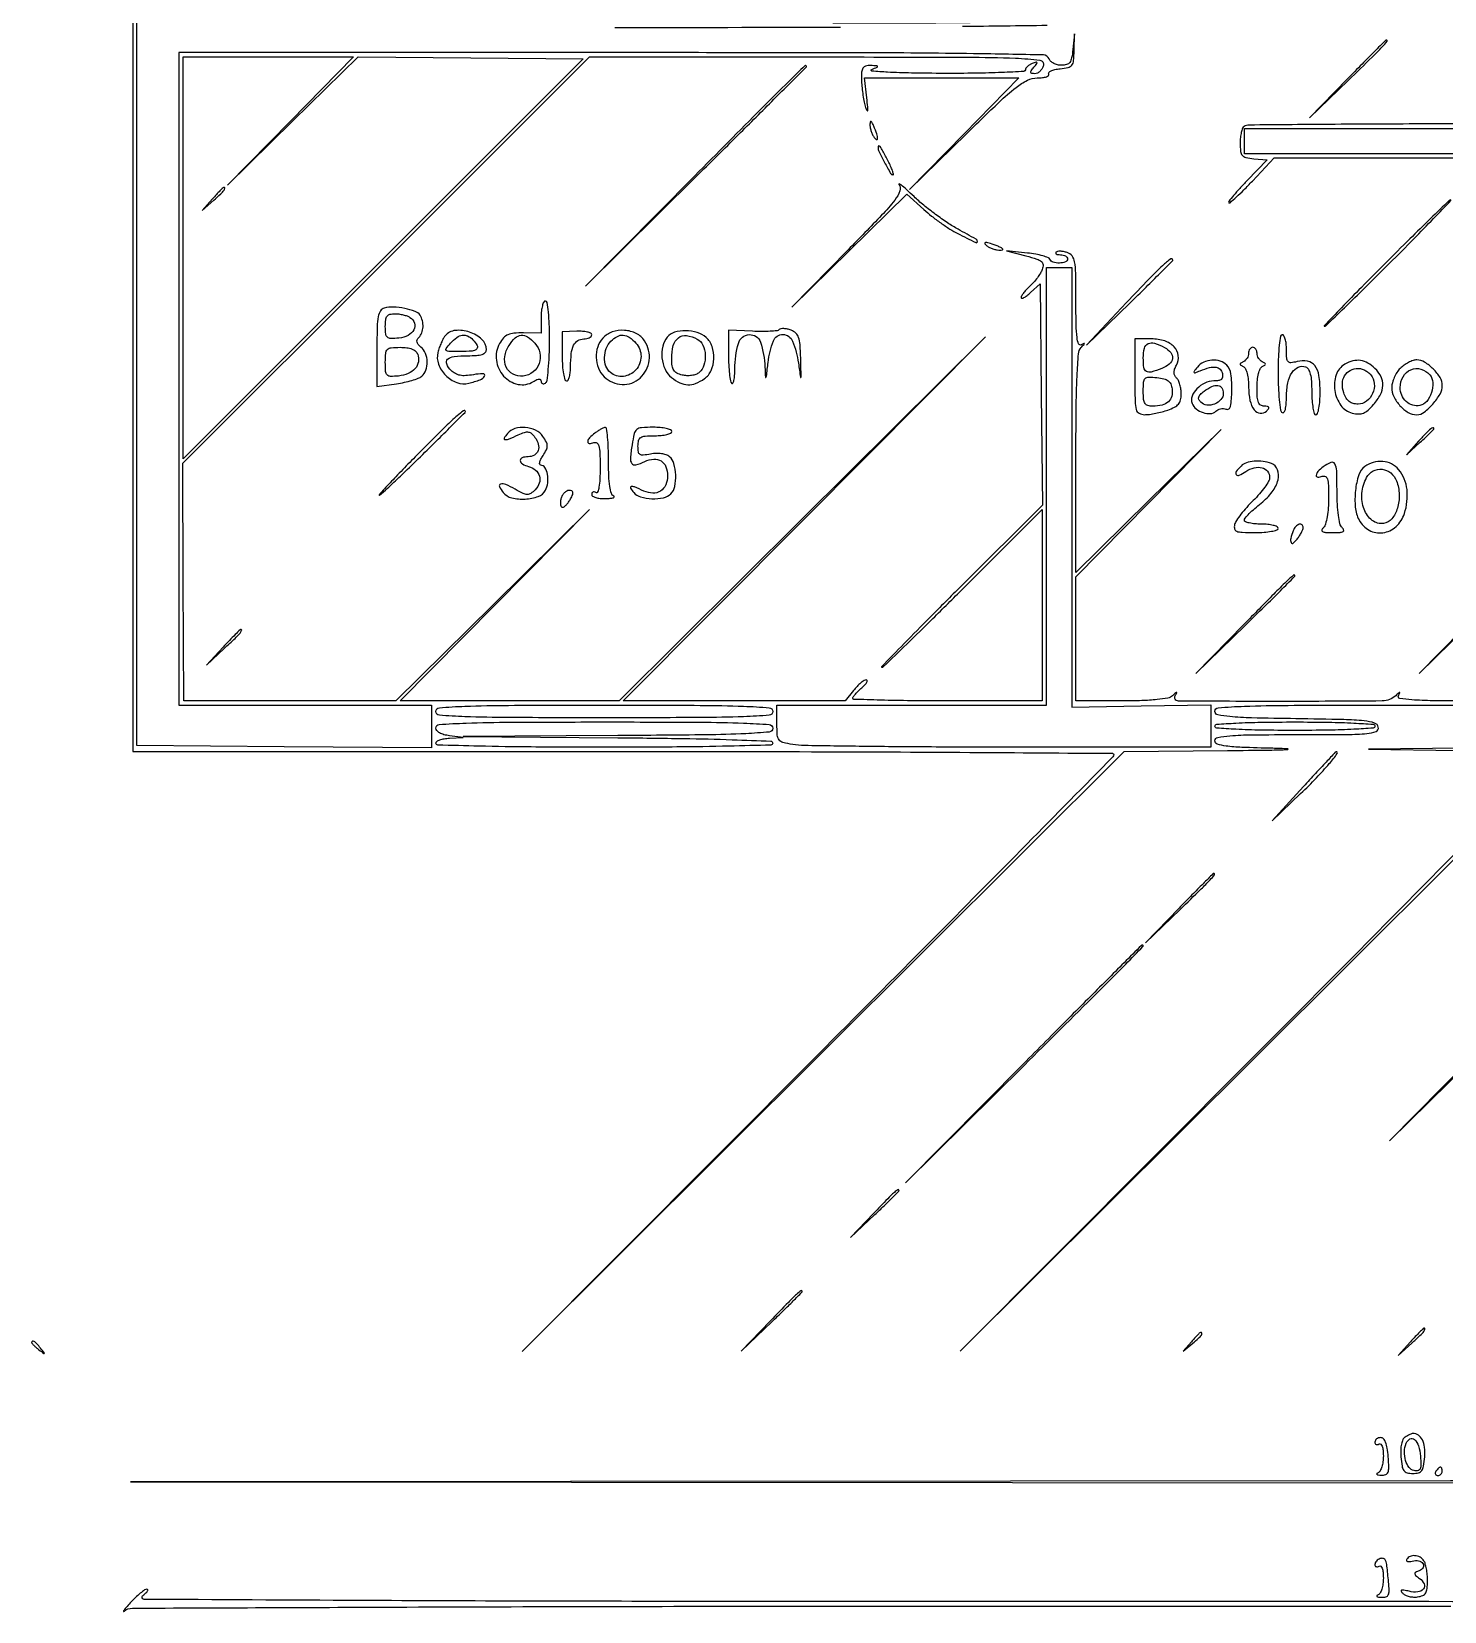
# Model space of a CAD drawing. Extents: x 0 to 674, y 17 to 635.
# Drawn here: x 0 to 335.5, y 16.7 to 392 of the extents above; entities that cross this region are included whole.
import ezdxf

# ---------------------------------------------------------------- set-up
doc = ezdxf.new("R2010")
doc.units = 0

msp = doc.modelspace()

# ---------------------------------------------------------------- linework, layer by layer
for points in [[(24, 413.5), (24, 221), (140.5, 221, -0.000601), (185.172014, 220.946294, -0.001003), (222.778125, 220.780458, -0.000041), (256.694515, 220.560123, -0.412288), (257, 220.252622, -0.197029), (256.785883, 219.73035, -0.000039), (236.364062, 199.013398, -0.000822), (213.686036, 176.086653, -0.000496), (186.75, 148.998389), (116.5, 78.491532), (187.985303, 149.745766), (259.470605, 221), (283.985303, 221.219346, 0.000986), (293.961597, 221.328293, 0.009035), (298.296892, 221.462564, 0.947777), (298.297542, 221.604433, 0.008933), (294.75, 221.747565, -0.003683), (287.396241, 221.966955, -0.022903), (283.638073, 222.279554, -0.046039), (281.570906, 222.743547, -0.325292), (281, 223.52822, -0.358599), (281.666727, 224.338303, -0.02963), (284.57477, 224.731202, -0.016472), (289.779165, 224.950498, -0.002293), (300.573324, 225, 0.001769), (312.480041, 225.042119, 0.020915), (317.096989, 225.268057, 0.068255), (319.262806, 225.768362, 0.364271), (319.810371, 226.75, 0.275035), (318.927074, 227.74371, 0.051154), (316.434787, 228.262267, 0.02014), (311.628379, 228.563753, 0.002063), (300.237047, 228.771593, -0.002402), (289.693554, 228.971112, -0.01675), (284.548929, 229.265824, -0.029758), (281.662985, 229.70264, -0.35404), (281, 230.521593, -0.393011), (281.816528, 231.399951, -0.008997), (288.014036, 231.74076, -0.008215), (298.40156, 231.953869, -0.001021), (321, 232), (361, 232)], [(341.940983, 233, -0.00277), (332.720362, 233.05109, -0.015208), (327.748023, 233.257535, -0.024093), (324.896323, 233.601638, -0.519499), (324.587687, 234.25, 0.009535), (324.941025, 234.904697, 0.561535), (324.882924, 235, 0.184745), (324.686678, 234.924927, 0.004358), (323.946704, 234.25, -0.187193), (320.760423, 232.984475, -0.001993), (296.649351, 232.888386, -0.001592), (272.331897, 232.965834, -0.572028), (271.587687, 234.25, 0.009535), (271.941025, 234.904697, 0.561535), (271.882924, 235, 0.184745), (271.686678, 234.924927, 0.004358), (270.946704, 234.25, -0.141653), (269.818902, 233.681731, -0.020693), (267.254759, 233.310109, -0.018183), (263.672432, 233.072663, -0.007456), (258.8, 233), (248, 233), (248, 247.739577), (248, 262.479154), (265.25, 279.989565), (282.5, 297.499977), (265.25, 280.51102), (248, 263.522064), (248, 289.561032, -0.002318), (248.059087, 302.305745, -0.009085), (248.274931, 310.169066, -0.008415), (248.607146, 315.482557, -0.168802), (249.25, 316.946704, 0.004358), (249.924927, 317.686678, 0.184745), (250, 317.882924, 0.561535), (249.904697, 317.941025, 0.009535), (249.25, 317.587687, -0.459543), (248.638467, 317.809222, -0.060269), (248.262379, 319.337281, -0.025515), (248.052303, 322.337199, -0.004723), (248, 327.873595, 0.003792), (247.949054, 334.590299, 0.040301), (247.687815, 337.310899, 0.11927), (247.070416, 338.717128, 0.154292), (245.924639, 339.523918, 0.031652), (245.086768, 339.732559, 0.038895), (244.28522, 339.815425, 0.042888), (243.624222, 339.775413, 0.161178), (243.257973, 339.591306, 0.24659), (243.18885, 339.369317, 0.225296), (243.329946, 339.173696, 0.092148), (243.73281, 339.040654, 0.03381), (244.333333, 339, -0.05808), (244.970776, 338.925704, -0.077243), (245.510417, 338.70625, -0.096011), (245.872, 338.381453, -0.163305), (246, 338, -0.31343), (245.508438, 337.29287, -0.083787), (244.086942, 337.021427, -0.076889), (242.567133, 337.223176, -0.237935), (241.833333, 337.910399, 0.220425), (241.447952, 338.29617, 0.020361), (240.129167, 338.720469, 0.023241), (238.43974, 339.105512, 0.016084), (236.5, 339.38965), (231.5, 339.958503), (236.130991, 338.729251, -0.012532), (238.722045, 337.971486, -0.096814), (239.823674, 337.365924, -0.215843), (240.189201, 336.609218, -0.097627), (239.99902, 335.5, -0.04576), (239.556519, 334.597575, -0.022073), (238.838008, 333.52791, -0.021678), (237.984898, 332.470737, -0.029002), (237.11803, 331.595012, 0.021249), (236.307152, 330.800852, 0.025958), (235.622171, 329.989949, 0.025926), (235.128302, 329.264444, 0.137311), (235, 328.806057, 0.45349), (235.185412, 328.643671, 0.090807), (235.660937, 328.797743, 0.04413), (236.385507, 329.275211, 0.019841), (237.25, 330.019071), (239.5, 332.116051), (239.768008, 305.808026), (240.036015, 279.5), (220.716457, 260.25, 0.001315), (213.346195, 252.867543, 0.002241), (207.231211, 246.654687, 0.000287), (201.873161, 241.155545, 0.663283), (201.938829, 241, 0.194792), (202.311801, 241.151034, 0.000278), (207.832206, 246.504913, 0.002207), (214.008973, 252.555209, 0.001352), (221.24038, 259.74013), (240, 278.48026), (240, 255.74013), (240, 233), (217.5, 233, -0.002635), (208.872419, 233.04547, -0.004393), (201.609375, 233.185857, -0.000776), (195.250211, 233.374558, -0.405099), (195, 233.632705, -0.160576), (195.114219, 233.979188, -0.018526), (195.632447, 234.62807, -0.020797), (196.328447, 235.371365, -0.015553), (197.15301, 236.132705, 0.023347), (197.90717, 236.851129, 0.060471), (198.356197, 237.451482, 0.1673), (198.427882, 237.824513, 0.373301), (198.22559, 238, 0.142032), (197.683802, 237.842929, 0.0307), (196.884877, 237.265625, 0.029703), (196.010805, 236.457031, 0.024602), (195.17866, 235.5), (193.21216, 233), (166.86044, 233), (140.508721, 233), (183.50436, 276.25), (226.499999, 319.5), (182.995737, 276.25), (139.491476, 233), (113.504073, 233), (87.516669, 233), (110.008329, 255.75), (132.49999, 278.5), (109.492013, 255.75), (86.484037, 233), (61.297739, 233), (36.111442, 233), (36.030896, 261.221345), (35.950351, 289.442689), (84.225175, 337.733059), (132.5, 386.02343), (186.647808, 385.978934, -0.000492), (222.168767, 385.914819, -0.008676), (233.658423, 385.68339, -0.021149), (239.429221, 385.221997, -0.453939), (240.281177, 383.967219, -0.067317), (239.971885, 383.21523, -0.068622), (239.475521, 382.577871, -0.075289), (238.875001, 382.147515, -0.118427), (238.260924, 382, -0.041116), (237.518242, 382.061176, -0.322778), (237.287994, 382.293001, -0.196702), (237.382852, 382.696484, -0.018346), (238.018999, 383.522892, 0.008807), (238.707299, 384.382614, 0.27071), (238.741192, 384.644403, 0.389672), (238.541716, 384.735322, 0.012731), (237.641444, 384.415903, 0.0442), (237.013435, 384.108853, 0.05126), (236.482174, 383.708728, 0.058677), (236.117443, 383.280616, 0.148172), (236, 382.893011, -0.39925), (235.654646, 382.52945, -0.002161), (230.380606, 382.281202, -0.007306), (224.177133, 382.106826, -0.004286), (216.75, 382.070285, -0.003506), (208.931236, 382.153666, -0.009042), (203.28856, 382.355536, -0.010141), (199.55768, 382.6326, -0.776637), (199.5, 383, 0.003751), (200.814662, 383.576652, 0.368608), (200.895722, 383.747226, 0.326773), (200.738914, 383.87311, 0.003386), (199.25, 383.929715, 0.065078), (198.044737, 383.810313, 0.206156), (197.406225, 383.339529, 0.121947), (197.117477, 382.358154, 0.01751), (197.09968, 380.25, 0.017638), (197.199923, 378.631241, 0.013407), (197.41967, 376.867188, 0.013604), (197.715534, 375.222164, 0.030625), (198.049032, 374, 0.039355), (198.385511, 373.217906, 0.732897), (198.557912, 373.249116, 0.056384), (198.569874, 374.095984, 0.004857), (198.335809, 376.25), (197.772912, 381), (216.122028, 381), (234.471143, 381), (221.485598, 367.75), (208.500052, 354.5), (222.013433, 367.75, -0.003441), (229.760505, 375.242192, -0.023566), (233.768409, 378.719771, -0.050648), (236.483419, 380.446008, -0.116809), (238.822424, 381, 0.027022), (240.046625, 381.066209, 0.055903), (240.980161, 381.274723, 0.103894), (241.491503, 381.580185, 0.359045), (241.540033, 381.935226, -0.338604), (241.578008, 382.316011, -0.096187), (242.092084, 382.688194, -0.056128), (243.017922, 382.997803, -0.028654), (244.231016, 383.185226, 0.030761), (246.165077, 383.492379, 0.17448), (247.032246, 384.041477, 0.142481), (247.444962, 385.081487, 0.018339), (247.58551, 387.5), (247.671019, 391.5), (247.278012, 387.75, -0.021747), (246.9773, 385.731753, -0.109843), (246.525781, 384.693479, -0.167368), (245.780599, 384.172523, -0.069728), (244.549491, 384, -0.059477), (243.613543, 384.11173, -0.05961), (242.730951, 384.440625, -0.065409), (242.031111, 384.926033, -0.11737), (241.638374, 385.5, 0.304757), (240.289084, 386.448594, 0.001663), (223.642805, 386.744964, 0.003245), (197.265604, 386.955647, 0.000374), (138.031385, 387), (35, 387), (35, 309.5), (35, 232), (65, 232), (95, 232), (95, 226.912715), (95, 221.825429), (60, 222.120734), (25, 222.416038), (25, 413.708019)], [(247.671908, 394.638255, 0.000255), (259.445189, 406.163375, 0.001605)], [(138.5, 393, 0.000467), (192.094154, 393.050086, 0.002559)], [(222.845164, 394.05829, -0.000547), (190.261236, 394.019578)], [(221.049517, 393.252415, 0.000652), (241.162182, 393.522122, 0.468791)], [(361.75, 370.020759, 0.000978), (333.033453, 370.059978, 0.00177), (309.530208, 369.962895, 0.000254), (289.108525, 369.795849, 0.13707), (287.926287, 369.454443, 0.164456), (287.567673, 369.021022, 0.033738), (287.272097, 368.057954, 0.032175), (287.067937, 366.839455, 0.025426), (287, 365.504341, 0.026462), (287.103587, 363.54843, 0.153938), (287.51125, 362.613806, 0.160941), (288.371087, 362.104369, 0.02966), (290.216266, 361.813358), (293.432531, 361.5), (288.679354, 356.620245, 0.007423), (286.884298, 354.721799, 0.012307), (285.434445, 353.061896, 0.005939), (284.290574, 351.651601, 0.380686), (284.307528, 351.359139, 0.395964), (284.59717, 351.350054, 0.004872), (286.107933, 352.708697, 0.011109), (287.875083, 354.403129, 0.006664), (289.901053, 356.488894), (295.113227, 362), (320.25278, 362), (345.392334, 362)], [(359.652124, 218.879786, -0.000104), (339.510938, 198.302602, -0.001351), (316.993425, 175.431261, -0.000821), (290.25, 148.50266), (220.5, 78.5), (290.25, 147.997302), (360, 217.494604)], [(340.285184, 221.770978), (317.5, 221.541955), (338.75, 221.25109, -0.002695)], [(533.151167, 19.050118, -0.000098), (337.421259, 19.031803, -0.00012), (157.44547, 19.093223, -0.001061), (78.031025, 19.307814, -0.00028), (26.756112, 19.583878, -0.716966), (26.44113, 20.531803, 0.023232), (27.120613, 21.097208, 0.065656), (27.517116, 21.568717, 0.207737), (27.563106, 21.856572, 0.342407), (27.378221, 22, 0.155057), (26.828405, 21.825294, 0.018808), (25.808625, 21.045313, 0.020885), (24.640032, 19.994637, 0.015792), (23.444841, 18.75, 0.004668), (22.401236, 17.570195, 0.018883), (21.799655, 16.821875, 0.487428), (21.825203, 16.728738, 0.284878), (21.95775, 16.75, -0.179317), (23.92032, 17.487032, -0.000104), (86.376527, 17.747854, -0.000838), (174.506176, 17.949855, -0.000154), (337.045012, 18)]]:
    msp.add_lwpolyline(points, format="xyb")
for points in [[(312.479151, 380.75), (303.5, 371.5), (312.75, 380.479151, 0.001078), (318.357581, 385.946062, 0.009955), (320.733542, 388.366938, 0.021452), (321.878704, 389.690584, 0.627342), (321.729151, 390, 0.198603), (321.544018, 389.923445, 0.000298), (318.900238, 387.282812, 0.002303), (315.941228, 384.296421, 0.001412)], [(157.492788, 357.75), (131.5, 331.5), (157.75, 357.492788, 0.000463), (167.815108, 367.477766, 0.000767), (176.289062, 375.92575, 0.000033), (183.925723, 383.563432, 0.198878), (184, 383.742788, 0.660446), (183.653942, 383.890499, 0.002916), (179.804257, 380.159308, 0.00337), (173.358944, 373.753291, 0.00031)], [(199.085598, 370, 0.053798), (199.134067, 369.317134, 0.029384), (199.331527, 368.5, 0.028934), (199.632796, 367.684071, 0.040566), (200, 367, 0.095694), (200.592871, 366.381869, 0.608383), (200.885992, 366.533606, 0.081911), (200.695838, 367.686554, 0.019739), (200, 369.5, 0.014925), (199.608071, 370.341871, 0.152377), (199.343886, 370.615423, 0.491407), (199.161267, 370.535375, 0.051935)], [(201, 364.617007, 0.112345), (201.264137, 363.456279, 0.011269), (202.559687, 360.906059, 0.007149), (203.994197, 358.32258, 0.268599), (204.55136, 358, 0.494396), (204.669424, 358.154506, 0.018766), (204.418959, 358.954687, 0.020903), (203.996932, 360.003146, 0.011501), (203.398504, 361.25, 0.004382), (202.16834, 363.617282, 0.032752), (201.503164, 364.693764, 0.273164), (201.191837, 364.832237, 0.380973)], [(42.924314, 352.25), (40.5, 349.5), (43.25, 351.924314, 0.007047), (44.901388, 353.422009, 0.038158), (45.720118, 354.311864, 0.157803), (45.891157, 354.773973, 0.426412), (45.674314, 355, 0.194102), (45.471891, 354.918342, 0.004632), (44.732156, 354.192187, 0.009492), (43.876984, 353.303915, 0.006223)], [(205.976593, 355.687817, -0.257748), (206.199171, 354.14568, -0.075078), (204.983503, 351.977692, -0.026062), (201.855178, 348.360367, -0.002631), (193.924052, 340.187817), (180.5, 326.5), (194.187023, 339.923259), (207.874045, 353.346517), (211.891962, 349.716571, 0.017747), (213.722206, 348.177409, 0.012063), (215.90615, 346.552698, 0.012167), (218.092986, 345.084845, 0.023773), (219.915102, 344.043312, 0.003013), (224.217315, 341.881063, 0.529311), (224.59492, 342.094242, 0.292904), (224.290586, 342.669426, 0.002854), (220, 345.061295, -0.021574), (217.536613, 346.558065, -0.011996), (214.662309, 348.580376, -0.011947), (211.846191, 350.770546, -0.018895), (209.552541, 352.79318, 0.004897), (207.735004, 354.488712, 0.0151), (206.46128, 355.585043, 0.098223), (206.053979, 355.799513, 0.724343)], [(321.5, 337, 0.001565), (315.792728, 331.247286, 0.002678), (311.070786, 326.40625, 0.000408), (306.963934, 322.143483, 0.66117), (307.025007, 322, 0.194483), (307.367692, 322.138533, 0.000368), (311.777036, 326.40625, 0.002542), (316.722739, 331.249156, 0.001563), (322.5, 337, 0.001565), (328.207272, 342.752714, 0.002678), (332.929214, 347.59375, 0.000408), (337.036066, 351.856517, 0.66117), (336.974993, 352, 0.194483), (336.632308, 351.861467, 0.000368), (332.222964, 347.59375, 0.002542), (327.277261, 342.750844, 0.001563)], [(227, 341, 0.040566), (227.684071, 340.632796, 0.028934), (228.5, 340.331527, 0.029384), (229.317134, 340.134067, 0.053798), (230, 340.085598, 0.051935), (230.535375, 340.161267, 0.491407), (230.615423, 340.343886, 0.152377), (230.341871, 340.608071, 0.014925), (229.5, 341, 0.019739), (227.686554, 341.695838, 0.081911), (226.533606, 341.885992, 0.608383), (226.381869, 341.592871, 0.095694)], [(260.018243, 327.615159), (250.536486, 317.5), (260.768243, 327.481238, 0.00126), (264.691123, 331.327414, 0.002061), (267.994421, 334.609437, 0.000239), (270.923838, 337.546886, 0.198432), (271, 337.731238, 0.615721), (270.502318, 337.982168, 0.026904), (268.572892, 336.387815, 0.015139), (265.384281, 333.266921, 0.003192)], [(246.998667, 283.75), (246.997334, 231.5), (263.498667, 231.796646), (280, 232.093292), (280, 227.046646), (280, 222), (232.25, 222.011006, -0.001208), (213.68046, 222.06015, -0.001797), (197.425, 222.200855, -0.000771), (183.526006, 222.392534, -0.037136), (180.75, 222.641848, -0.023198), (178.430552, 223.136699, -0.168995), (177.500039, 223.761633, -0.146163), (177.088245, 224.874904, -0.016006), (177, 227.630842), (177, 232), (209, 232), (241, 232), (241, 284), (241, 336), (244, 336), (247, 336)], [(83.75, 326.320099, 0.186854), (82.836437, 325.653876, 0.097718), (82.311151, 324.325004, 0.039703), (82.057998, 321.857943, 0.005723), (82, 316.790752), (82, 307.728152), (86.649113, 308.365384, 0.017876), (88.528023, 308.691713, 0.019344), (90.329372, 309.144763, 0.019245), (91.8353, 309.649777, 0.082857), (92.649113, 310.123753, 0.137165), (93.641739, 311.557855, 0.090374), (93.948472, 313.552839, 0.088724), (93.531365, 315.562103, 0.124742), (92.457618, 317.035174, -0.046596), (91.818201, 317.675168, -0.120521), (91.535154, 318.258232, -0.155155), (91.588313, 318.811415, -0.095726), (91.957618, 319.357618, 0.106649), (92.652115, 320.434238, 0.077115), (92.945789, 321.836232, 0.074076), (92.804139, 323.31772, 0.08409), (92.234687, 324.624368, 0.164163), (91.075681, 325.536192, 0.035994), (88.596854, 326.220136, 0.037983), (85.885106, 326.550776, 0.076661)], [(121, 324.163691), (121, 320.327382), (116.809922, 320.413691, 0.02364), (114.522313, 320.352651, 0.086387), (113.120218, 320.000166, 0.108959), (112.09667, 319.244905, 0.050119), (111.131759, 317.887232, 0.164481), (110.368028, 313.951794, 0.149113), (112.101261, 310.176605, 0.161937), (115.514083, 308.207759, 0.192428), (119.15093, 308.862185, -0.025155), (119.987153, 309.327682, -0.102983), (120.54652, 309.471946, -0.239752), (120.866966, 309.327512, -0.170812), (121, 308.949457, 0.107798), (121.078158, 308.591149, 0.181675), (121.29375, 308.377089, 0.16214), (121.617942, 308.34426, 0.083445), (122, 308.5, 0.223356), (122.398282, 309.110938, 0.009784), (122.707154, 311.701799, 0.014948), (122.927807, 314.885615, 0.009825), (123, 318.559017, 0.00864), (122.933731, 322.39355, 0.017744), (122.72352, 325.389754, 0.013538), (122.423469, 327.639273, 0.368182), (122, 328, 0.290349), (121.613339, 327.754795, 0.046405), (121.29375, 326.873084, 0.039153), (121.072433, 325.633835, 0.02462)], [(89.848393, 324.11486, -0.170002), (90.91129, 322.770934, -0.20763), (90.788965, 321.186795, -0.152724), (89.421054, 319.830364, -0.09572), (87.241811, 319.186642, -0.022103), (85.308131, 319.085683, -0.179766), (84.48899, 319.382622, -0.193089), (84.094325, 320.130064, -0.026088), (84, 321.936642, -0.028667), (84.092295, 323.545095, -0.131057), (84.432372, 324.408386, -0.175645), (85.09575, 324.849832, -0.061634), (86.25, 324.984687, -0.032228), (87.210305, 324.91616, -0.025382), (88.235153, 324.722859, -0.026015), (89.172076, 324.444091, -0.055968)], [(98.202839, 319.744406, 0.051191), (97.755568, 319.077019, 0.019454), (97.268265, 318.066255, 0.019027), (96.81998, 316.918263, 0.022087), (96.484616, 315.794729, 0.150445), (96.63282, 312.987539, 0.108859), (98.329229, 310.330735, 0.108721), (100.987227, 308.630478, 0.149741), (103.800323, 308.474985, 0.025599), (106.526037, 309.298006, 0.183636), (107.552419, 310.176032, 0.577816), (107.211461, 310.734679, 0.039144), (104.903856, 310.495389, -0.028053), (103.099001, 310.267711, -0.064542), (101.735236, 310.348965, -0.080644), (100.632241, 310.750783, -0.068884), (99.644665, 311.498192, -0.08964), (98.569969, 313.047049, -0.328274), (98.800611, 314.147557, -0.157052), (100.330479, 314.827579, -0.026684), (103.559017, 315, 0.01763), (105.643209, 315.07351, 0.060251), (106.972828, 315.33042, 0.114101), (107.723254, 315.778662, 0.204046), (108, 316.428571, 0.208604), (106.939431, 318.860017, 0.10585), (104.016453, 320.601276, 0.104419), (100.604288, 321.006699, 0.199654)], [(104.8, 318.8, -0.064362), (105.829712, 317.464572, -0.348297), (105.708816, 316.618974, -0.170331), (104.582401, 316.114528, -0.02091), (101.845012, 316, -0.005219), (99.081118, 316.028852, -0.173017), (98.469746, 316.261434, -0.400636), (98.423068, 316.715103, -0.018998), (99.5, 318, -0.04696), (100.976193, 319.351639, -0.125075), (102.282873, 319.902048, -0.152634), (103.52727, 319.710004, -0.082524)], [(119.527405, 317.969718, -0.131801), (120.701369, 315.678348, -0.139695), (120.534501, 313.161884, -0.142027), (119.073343, 311.14083, -0.137678), (116.740048, 310.184393, -0.146402), (114.325613, 310.61217, -0.169636), (112.709901, 312.282996, -0.147831), (112.357838, 314.799116, -0.106784), (113.381202, 317.459036, -0.057597), (114.8645, 319.23766, -0.171071), (116.292364, 319.878322, -0.172515), (117.798212, 319.47972, -0.058767)], [(126, 314.83797, 0.015991), (126.071818, 312.592997, 0.026428), (126.292823, 310.709493, 0.024776), (126.606935, 309.299451, 0.337523), (127, 309, 0.274306), (127.385456, 309.228672, 0.053878), (127.70625, 310.0041, 0.043503), (127.927428, 311.108482, 0.027684), (128, 312.418213, -0.026536), (128.163448, 315.49576, -0.083928), (128.719244, 317.476366, -0.141015), (129.695782, 318.587022, -0.143315), (131.106989, 319, 0.049244), (131.831406, 319.07152, 0.069241), (132.443928, 319.284805, 0.089417), (132.856264, 319.59937, 0.187331), (133, 319.969549, 0.289827), (132.768799, 320.334905, 0.051898), (131.971875, 320.615641, 0.042001), (130.841276, 320.787723, 0.026173), (129.5, 320.807519), (126, 320.67594)], [(135.654988, 319.171259, 0.103811), (134.434416, 317.081773, 0.090093), (134.074572, 314.566516, 0.089087), (134.622566, 312.06078, 0.098413), (136, 310, 0.18924), (140.2095, 308.163705, 0.193914), (144.490505, 309.706003, 0.183294), (146.66318, 313.885757, 0.175996), (145.565328, 318.54064, 0.133428), (143.604109, 320.279828, 0.099484), (140.798289, 321.031837, 0.098414), (137.893219, 320.644207, 0.127278)], [(143.527405, 317.969718, -0.188795), (144.719237, 314.825934, -0.179376), (143.493303, 311.625449, -0.189052), (140.544051, 310.103806, -0.2015), (137.444958, 311.045681, -0.133664), (136.397236, 312.537362, -0.091175), (136.055582, 314.592739, -0.087035), (136.467195, 316.724239, -0.105641), (137.571429, 318.428571, -0.067742), (139.096335, 319.588101, -0.149021), (140.511702, 319.903084, -0.136916), (141.943585, 319.381981, -0.053567)], [(150.955778, 319.446716, 0.117515), (149.870448, 317.249305, 0.082026), (149.700902, 314.478883, 0.081816), (150.431882, 311.794191, 0.115772), (151.944117, 309.844168, 0.055754), (153.954396, 308.557726, 0.105688), (155.809955, 308.089305, 0.106023), (157.690864, 308.421043, 0.056355), (159.777494, 309.556704, 0.137678), (161.365667, 311.496147, 0.093346), (162.010303, 314.295179, 0.091939), (161.595057, 317.175982, 0.127868), (160.171259, 319.345012, 0.110899), (158.091478, 320.521138, 0.070802), (155.334498, 320.944598, 0.073475), (152.690427, 320.583711, 0.150045)], [(158.065741, 318.964816, -0.165284), (159.403461, 317.534028, -0.092265), (159.97688, 315.192646, -0.089876), (159.673891, 312.74379, -0.144927), (158.512986, 311.010777, -0.084755), (157.748611, 310.569444, -0.051243), (156.733652, 310.307994, -0.048233), (155.608786, 310.247949, -0.050754), (154.512986, 310.407385, -0.055401), (153.233226, 310.884118, -0.133911), (152.489542, 311.554382, -0.11129), (152.110192, 312.595653, -0.031937), (152, 314.319052, -0.062492), (152.390721, 317.433027, -0.168455), (153.602383, 319.268695, -0.19912), (155.530261, 319.782588, -0.089941)], [(177.532591, 321.199258, -0.170611), (177.013587, 320.950193, -0.01217), (175.394055, 320.812, -0.016023), (173.410355, 320.754972, -0.011363), (171.184453, 320.812919), (165.5, 321.090266), (165.5, 315.136454, 0.011697), (165.55465, 312.800655, 0.016126), (165.720313, 310.708916, 0.012733), (165.954935, 309.003871, 0.155713), (166.25, 308.424654, 0.505421), (166.535697, 308.466448, 0.069358), (166.779687, 309.132595, 0.036479), (166.947482, 310.326092, 0.016689), (167, 311.899075, -0.068571), (167.831999, 317.937248, -0.319994), (170.415932, 320.016309, -0.338643), (173.070449, 318.220098, -0.070545), (174.157104, 312.315741, 0.001685), (174.266982, 309.849288, 0.716895), (174.380065, 309.816899, 0.121158), (174.509629, 310.156309, 0.000768), (174.907104, 313.398478, -0.059868), (176.161219, 318.522242, -0.318241), (178.418449, 320.049798, -0.302607), (180.72039, 318.444474, -0.057467), (182.099707, 313.245464, 0.00054), (182.598662, 309.842881, 0.74072), (182.685838, 309.829791, 0.117601), (182.747936, 310.120221, 0.000289), (182.645172, 314.389907, 0.01152), (182.489062, 317.661488, 0.065196), (182.141361, 319.368631, 0.124994), (181.47667, 320.383538, 0.097754), (180.348139, 321.071379, 0.034556), (179.475678, 321.325477, 0.042258), (178.633429, 321.435464, 0.047461), (177.9346, 321.40087, 0.161658)], [(262, 310, 0.003896), (262.045299, 304.186997, 0.060048), (262.315299, 302.20713, 0.211238), (263.013582, 301.329075, 0.121238), (264.350777, 301, 0.034061), (265.473897, 301.076599, 0.015207), (266.936097, 301.322486, 0.014972), (268.472968, 301.677404, 0.019635), (269.850777, 302.097825, 0.035344), (271.429839, 302.7768, 0.100847), (272.357071, 303.523186, 0.116901), (272.841245, 304.502208, 0.056693), (273, 305.897825, 0.036113), (272.919388, 307.012492, 0.034003), (272.679037, 308.127199, 0.035847), (272.327347, 309.084681, 0.090679), (271.907359, 309.692641, -0.087003), (271.476872, 310.306181, -0.106056), (271.319356, 310.988322, -0.086253), (271.444704, 311.782904, -0.040736), (271.8598, 312.738034, 0.151879), (272.299101, 315.02297, 0.162797), (271.344454, 317.081257, 0.126463), (269.077561, 318.509336, 0.0778), (265.943296, 319), (262, 319)], [(296, 311.059017, 0.010444), (296.072505, 307.588117, 0.015617), (296.29375, 304.5629, 0.010536), (296.603669, 302.102561, 0.221217), (297, 301.5, 0.393505), (297.406649, 301.580831, 0.093243), (297.728721, 302.267014, 0.045967), (297.937043, 303.549535, 0.017291), (298, 305.369554, -0.050868), (298.328662, 308.591759, -0.093321), (299.326979, 311.024597, -0.143178), (300.806811, 312.298805, -0.200852), (302.528939, 312.350522, -0.171116), (303.202049, 311.777377, -0.071222), (303.655639, 310.655715, -0.04499), (303.921204, 308.923954, -0.015563), (304, 306.393011, 0.017447), (304.072157, 304.325708, 0.028398), (304.29375, 302.584197, 0.027861), (304.60922, 301.289752, 0.330291), (305, 301, 0.330004), (305.390744, 301.289411, 0.027991), (305.70625, 302.579657, 0.028477), (305.927841, 304.316181, 0.017497), (306, 306.377555, 0.036607), (305.711142, 310.317681, 0.126626), (304.726952, 312.656765, 0.190887), (303.012485, 313.692353, 0.103377), (300.512986, 313.592615, -0.035794), (299.045764, 313.334185, -0.244072), (298.38372, 313.595544, -0.165125), (298.064715, 314.374441, -0.015357), (298, 316.480948, 0.026877), (297.927465, 317.82937, 0.042372), (297.70625, 318.966278, 0.051955), (297.385747, 319.767118, 0.278453), (297, 320, 0.365288), (296.579612, 319.645582, 0.014626), (296.277961, 317.514754, 0.018609), (296.06678, 314.672677, 0.009239)], [(91.690532, 315.364077, -0.136019), (91.862843, 313.575234, -0.137277), (91.088231, 311.960126, -0.113578), (89.432649, 310.766745, -0.07494), (87.149151, 310.186642, -0.024872), (85.237201, 310.092027, -0.202936), (84.448955, 310.425963, -0.176224), (84.078516, 311.253759, -0.017979), (84, 313.436642, -0.020969), (84.091497, 315.617436, -0.176043), (84.497757, 316.497736, -0.177834), (85.372183, 316.907175, -0.021485), (87.531385, 317, -0.031331), (89.117647, 316.900503, -0.062446), (90.334603, 316.589745, -0.083819), (91.1894, 316.075039, -0.124424)], [(269.065741, 316.964816, -0.101469), (270.510345, 315.763659, -0.202885), (270.905868, 314.359531, -0.1865), (270.177688, 313.009092, -0.086259), (268.4349, 311.975249, -0.021729), (265.869028, 311.125318, -0.201136), (264.732433, 311.263011, -0.237283), (264.14286, 312.148691, -0.030351), (264, 314.5, -0.059849), (264.273836, 316.77953, -0.223316), (265.156857, 317.874769, -0.19351), (266.670948, 317.981761, -0.044942)], [(289, 315.583333, -0.079041), (288.906914, 314.998166, -0.060848), (288.632812, 314.411458, -0.061238), (288.228021, 313.911833, -0.08292), (287.75, 313.583333, 0.029131), (287.14253, 313.255505, 0.260055), (287, 313, 0.260055), (287.14253, 312.744495, 0.029131), (287.75, 312.416667, -0.180396), (288.246484, 311.911992, -0.042372), (288.643267, 310.774297, -0.037202), (288.91151, 309.270384, -0.02554), (289, 307.539111, 0.052784), (289.333674, 304.387195, 0.107704), (290.355749, 302.132018, 0.20789), (291.764412, 301.324065, 0.227878), (293.242382, 301.842382, 0.033363), (293.747419, 302.419723, 0.279493), (293.782867, 302.75, 0.258958), (293.503221, 302.952123, 0.029776), (292.7, 303, -0.14592), (291.873619, 303.246418, -0.157222), (291.346226, 303.89951, -0.076171), (291.071652, 305.154588, -0.015834), (291, 307.416667, -0.0244), (291.087531, 309.209234, -0.036866), (291.353774, 310.748428, -0.042388), (291.749532, 311.904964, -0.181903), (292.25, 312.416667, 0.029131), (292.85747, 312.744495, 0.260055), (293, 313, 0.260055), (292.85747, 313.255505, 0.029131), (292.25, 313.583333, -0.08292), (291.771979, 313.911833, -0.061238), (291.367188, 314.411458, -0.060848), (291.093086, 314.998166, -0.079041), (291, 315.583333, 0.068857), (290.925077, 316.1248, 0.085122), (290.70625, 316.583854, 0.099913), (290.381338, 316.890798, 0.140362), (290, 317, 0.140362), (289.618662, 316.890798, 0.099913), (289.29375, 316.583854, 0.085122), (289.074923, 316.1248, 0.068857)], [(276.872445, 312.312769, 0.007183), (276.066042, 311.29179, 0.328305), (276.06106, 311.039049, 0.338681), (276.298573, 310.964807, 0.007406), (277.5, 311.423856, -0.028771), (279.740848, 312.172063, -0.098201), (281.267401, 312.277495, -0.171782), (282.240428, 311.786821, -0.140847), (282.785009, 310.75, -0.08384), (282.81485, 309.932661, -0.185846), (282.521512, 309.393524, -0.137649), (281.861323, 309.089608, -0.039482), (280.728312, 309, 0.111636), (278.620385, 308.523421, 0.089162), (276.722952, 307.161495, 0.099696), (275.573779, 305.375132, 0.186965), (275.568271, 303.682685, 0.134632), (276.529082, 302.376088, 0.088039), (278.18604, 301.484915, 0.093789), (279.949754, 301.252894, 0.184339), (281.222518, 301.822518, -0.083555), (281.715678, 302.173604, -0.062472), (282.348565, 302.388387, -0.062134), (283.018779, 302.440961, -0.080317), (283.621855, 302.314866, 0.473124), (284.697292, 302.926951, 0.038155), (285.04431, 306.637034, 0.035749), (284.821946, 310.714691, 0.166373), (283.8, 312.8, 0.123638), (282.264232, 313.719273, 0.091142), (280.286605, 313.940826, 0.089867), (278.334352, 313.443436, 0.115306)], [(311.861614, 312.982363, 0.180673), (309.807816, 310.467066, 0.120315), (309.478088, 306.719828, 0.119313), (310.913998, 303.218789, 0.176338), (313.636008, 301.376508, 0.05237), (315.113226, 301.166438, 0.105252), (316.267815, 301.368337, 0.08931), (317.35981, 302.054477, 0.030331), (318.671378, 303.404343, 0.055074), (320.304754, 305.790166, 0.113503), (320.892286, 307.961556, 0.127362), (320.445922, 310.004133, 0.079389), (319, 312, 0.06628), (317.335075, 313.273666, 0.096272), (315.589121, 313.869185, 0.09742), (313.762684, 313.764106, 0.06933)], [(318.049585, 310.440253, -0.157521), (318.859087, 308.414995, -0.121032), (318.446363, 306.05477, -0.123616), (316.999271, 304.190186, -0.167752), (315, 303.5, -0.066073), (313.815494, 303.657215, -0.101791), (312.895611, 304.12078, -0.09309), (312.179085, 304.945233, -0.047951), (311.602052, 306.190253, -0.092414), (311.266029, 308.356856, -0.125346), (311.810649, 310.252043, -0.13818), (313.139169, 311.532442, -0.123709), (315, 312, -0.073787), (315.766646, 311.886244, -0.04457), (316.619799, 311.541824, -0.043617), (317.424815, 311.037171, -0.057799)], [(325, 312, 0.053359), (324.234353, 311.050827, 0.038504), (323.5875, 309.853125, 0.03911), (323.145262, 308.603108, 0.065559), (323, 307.5, 0.111385), (323.497236, 305.295637, 0.074046), (324.947954, 303.136124, 0.075893), (326.917183, 301.543869, 0.132886), (328.92742, 301, 0.162991), (330.707985, 301.596275, 0.051577), (332.787417, 303.530927, 0.051622), (334.465816, 305.905774, 0.128725), (335, 307.946297, 0.138376), (334.475996, 309.803441, 0.058608), (332.860276, 311.855051, 0.05862), (330.813635, 313.474887, 0.138986), (328.961045, 314, 0.079101), (328.066116, 313.857529, 0.037975), (326.988557, 313.4125, 0.036427), (325.909978, 312.765388, 0.043072)], [(332.049585, 310.440253, -0.163387), (332.753279, 308.619555, -0.090269), (332.428501, 306.231115, -0.091724), (331.29289, 304.143153, -0.176672), (329.681296, 303.17714, -0.121211), (327.971175, 303.264416, -0.111549), (326.436587, 304.131719, -0.106703), (325.375185, 305.613445, -0.102608), (325, 307.422445, -0.131371), (325.694599, 310.020466, -0.16236), (327.557748, 311.675761, -0.173443), (329.942666, 311.821443, -0.150013)], [(270.837492, 307.11309, -0.098536), (270.739676, 305.367459, -0.148402), (269.952523, 304.075093, -0.123468), (268.448035, 303.285363, -0.057785), (266.25, 303.015313, -0.0663), (265.065492, 303.164876, -0.189116), (264.406782, 303.646996, -0.121011), (264.081341, 304.61508, -0.020866), (264, 306.563358, -0.018096), (264.079503, 308.759332, -0.180168), (264.45603, 309.582747, -0.199988), (265.258672, 309.913268, -0.022999), (267.25, 309.813358, -0.033095), (268.895064, 309.544019, -0.104571), (269.901664, 309.074016, -0.130953), (270.503963, 308.306165, -0.066163)], [(283, 306.067388, -0.181456), (282.443442, 304.584292, -0.120295), (280.940333, 303.526236, -0.118847), (279.103785, 303.272442, -0.175163), (277.649337, 303.967984, -0.086808), (277.209912, 304.603805, -0.18384), (277.169871, 305.192302, -0.127093), (277.547882, 305.810915, -0.033421), (278.44113, 306.567321, -0.047429), (280.286826, 307.676278, -0.139768), (281.732606, 307.92224, -0.23333), (282.644381, 307.340797, -0.137011)], [(93.288737, 293.200761, 0.002543), (89.780212, 289.652124, 0.003025), (86.506505, 286.266388, 0.002624), (83.778108, 283.380073, 0.019483), (82.541918, 281.950761, 0.907604), (82.646006, 281.849647, 0.010491), (84.451397, 283.446151, 0.005291), (87.617504, 286.429188, 0.002259), (91.791918, 290.482946, 0.001138), (96.089173, 294.713102, 0.001865), (99.707626, 298.318098, 0.000196), (102.924185, 301.549224, 0.198223), (103, 301.732946, 0.604487), (102.595836, 301.945093, 0.029209), (101.070529, 300.755283, 0.014067), (98.392551, 298.265535, 0.002218)], [(113, 296.5, 0.037545), (112.23509, 295.423262, 0.546589), (112.405681, 295.077058, 0.127853), (113.240717, 295.196266, 0.00785), (115.562494, 296.210428, -0.025862), (117.058375, 296.800654, -0.11883), (117.980592, 296.881602, -0.149497), (118.72409, 296.526299, -0.049248), (119.540863, 295.613229, -0.09188), (120.329933, 293.971889, -0.153171), (120.270513, 292.452831, -0.17896), (119.385844, 291.396629, -0.130579), (117.893011, 291, 0.082678), (116.508767, 290.769531, 0.332875), (116.055369, 290.104174, 0.257093), (116.543257, 289.304471, 0.066078), (117.994953, 288.711571, -0.110804), (119.673083, 287.845402, -0.148857), (120.602595, 286.420644, -0.151935), (120.570624, 284.742417, -0.116722), (119.602443, 283.173871, -0.04161), (118.534296, 282.27011, -0.161852), (117.717444, 282.019097, -0.110421), (116.734141, 282.262583, -0.014585), (114.830255, 283.282636, 0.024497), (112.588073, 284.427346, 0.172462), (111.385697, 284.525546, 0.46832), (111.098891, 283.907945, 0.06296), (111.979944, 282.524166, 0.16209), (114.023015, 281.25267, 0.071726), (117.225753, 280.95687, 0.072869), (120.318356, 281.5728, 0.186449), (122.020215, 283.037773, 0.095704), (122.569448, 284.809715, 0.073611), (122.49394, 286.837773, 0.088151), (121.890121, 288.441864, 0.264665), (120.909559, 289, -0.352502), (120.672467, 289.190868, -0.113103), (120.677346, 289.675684, -0.058562), (120.949906, 290.417062, -0.027694), (121.461043, 291.3002, 0.028291), (122.250363, 292.667743, 0.119155), (122.464577, 293.583811, 0.121526), (122.234627, 294.486843, 0.02996), (121.427392, 295.8002, 0.126335), (119.689615, 297.289177, 0.093838), (117.243462, 297.966111, 0.096648), (114.783226, 297.694766, 0.144883)], [(133.75, 296.607954, 0.038054), (132.476013, 295.478404, 0.166131), (132.052903, 294.579878, 0.445035), (132.421193, 294.165515, 0.093564), (133.5, 294.361626, -0.247474), (134.237001, 294.273662, -0.181951), (134.714597, 293.585706, -0.054258), (134.94731, 291.915779, -0.007513), (135, 288.409598, -0.011178), (134.939063, 285.684245, -0.030739), (134.735371, 283.772915, -0.051032), (134.422699, 282.641403, -0.468581), (134, 282.5, 0.082592), (133.6179, 282.656512, 0.161196), (133.29375, 282.6254, 0.182303), (133.078288, 282.413961, 0.108972), (133, 282.059017, 0.262794), (133.226667, 281.657537, 0.062575), (133.954688, 281.334277, 0.048436), (135.00486, 281.125667, 0.030905), (136.25, 281.078947, 0.014897), (137.422832, 281.142435, 0.050023), (138.178125, 281.282867, 0.273033), (138.351945, 281.467986, 0.367332), (138.25, 281.662281, -0.228498), (137.679356, 282.289775, -0.03535), (137.305402, 283.977645, -0.02707), (137.070218, 286.492815, -0.009777), (137, 290.083333, 0.008889), (136.946074, 293.116561, 0.014821), (136.779687, 295.665137, 0.008524), (136.549241, 297.71628, 0.389085), (136.25, 297.968197, 0.094564), (135.852176, 297.874651, 0.019699), (135.20625, 297.555506, 0.020021), (134.475001, 297.118825, 0.017735)], [(142.594643, 293.866499, 0.016332), (142.184953, 290.629674, 0.186855), (142.529217, 289.415152, 0.307956), (143.477632, 289.092779, 0.039446), (145.607697, 289.867116, -0.086251), (147.762532, 290.429866, -0.161781), (149.493797, 290.010952, -0.16474), (150.609663, 288.648036, -0.090121), (151, 286.5, -0.09728), (150.572863, 284.325376, -0.152089), (149.368619, 282.865581, -0.15353), (147.558004, 282.355723, -0.099661), (145.423333, 282.852978, 0.008316), (143.195734, 283.823533, 0.135547), (142.394208, 283.924095, 0.538184), (142.230786, 283.575792, 0.036009), (143, 282.5, 0.15408), (144.624307, 281.453554, 0.058186), (147.326125, 281.044332, 0.058105), (150.062225, 281.269203, 0.147893), (151.8, 282.2, 0.147902), (152.731125, 283.938458, 0.058165), (152.955582, 286.674671, 0.058246), (152.54525, 289.376668, 0.15395), (151.497519, 291.002059, 0.088112), (150.684964, 291.464017, 0.049613), (149.580268, 291.736745, 0.045003), (148.310229, 291.804056, 0.040121), (146.997519, 291.649504, -0.021161), (145.267183, 291.378993, -0.169561), (144.492224, 291.554865, -0.218865), (144.103407, 292.147329, -0.037477), (144, 293.525, -0.055914), (144.153623, 294.894452, -0.200962), (144.65404, 295.595312, -0.122952), (145.685494, 295.925052, -0.016187), (148, 296, 0.023598), (149.532944, 296.07239, 0.037669), (150.825, 296.29375, 0.04382), (151.748945, 296.612873, 0.295869), (152, 297, 0.307063), (151.736802, 297.388165, 0.038582), (150.715669, 297.70625, 0.034665), (149.303536, 297.927693, 0.021565), (147.627808, 298, 0.016262), (144.821673, 297.908707, 0.1569), (143.726215, 297.475854, 0.164338), (143.113899, 296.493674, 0.018287)], [(329.437091, 294.75), (326.5, 291.5), (329.75, 294.437091, 0.004953), (330.995657, 295.585435, 0.007681), (332.045313, 296.603329, 0.003116), (332.918954, 297.487928, 0.195675), (333, 297.687091, 0.469811), (332.760705, 297.885551, 0.126516), (332.245213, 297.644302, 0.031436), (331.239026, 296.702672, 0.005203)], [(287.2, 288.8, 0.036748), (286.047694, 287.464611, 0.355564), (286.078893, 286.768258, 0.331929), (286.790016, 286.62277, 0.035232), (288.359095, 287.499633, -0.081252), (290.338662, 288.378652, -0.125561), (292.200459, 288.389691, -0.166739), (293.496738, 287.55089, -0.168065), (294, 286.095959, -0.130727), (293.764273, 285.209767, -0.024387), (292.850073, 283.779478, -0.024636), (291.584053, 282.170769, -0.020325), (290.085355, 280.583347, 0.016597), (288.550704, 278.981925, 0.018272), (287.17619, 277.331305, 0.017976), (286.110541, 275.844566, 0.082729), (285.678975, 274.880399, 0.123562), (285.669146, 273.887696, 0.247207), (286.172813, 273.314214, 0.083071), (287.463298, 273.05307, 0.008476), (290.59362, 273, 0.017403), (292.66605, 273.072156, 0.028331), (294.411876, 273.29375, 0.027749), (295.709955, 273.609188, 0.330538), (296, 274, 0.295869), (295.748945, 274.387127, 0.04382), (294.825, 274.70625, 0.037669), (293.532944, 274.92761, 0.023598), (292, 275, -0.021591), (290.466923, 275.066232, -0.034704), (289.175, 275.269066, -0.03865), (288.240935, 275.560436, -0.306917), (288, 275.915971, -0.180843), (288.191314, 276.427622, -0.014843), (289.175, 277.493492, -0.018394), (290.467731, 278.719731, -0.013093), (292, 280, 0.062921), (294.608971, 282.66238, 0.099732), (295.995501, 285.526985, 0.151592), (295.878944, 287.907832, 0.216956), (294.418213, 289.393011, 0.058696), (292.441741, 289.895899, 0.053517), (290.338477, 289.948411, 0.057655), (288.466401, 289.574466, 0.11882)], [(306.75, 288.607954, 0.038054), (305.476013, 287.478404, 0.166131), (305.052903, 286.579878, 0.445035), (305.421193, 286.165515, 0.093564), (306.5, 286.361626, -0.221813), (307.232194, 286.310179, -0.198261), (307.709939, 285.710422, -0.061533), (307.945796, 284.232809, -0.008844), (308, 281.168615, -0.019147), (307.912021, 278.872054, -0.023491), (307.6475, 276.742031, -0.022896), (307.266316, 275.007407, -0.131577), (306.8, 274.2, 0.102471), (306.422508, 273.625291, 0.378799), (306.558333, 273.25, 0.112409), (307.286376, 273.044215, 0.012899), (309, 273, 0.012899), (310.713624, 273.044215, 0.112409), (311.441667, 273.25, 0.378799), (311.577492, 273.625291, 0.102471), (311.2, 274.2, -0.140155), (310.704341, 275.0926, -0.022042), (310.332192, 277.088642, -0.02163), (310.0816, 279.664049, -0.013437), (310, 282.7, 0.007635), (309.923826, 287.687967, 0.118648), (309.475989, 289.32693, 0.384333), (308.548644, 289.648736, 0.062448)], [(316.589617, 288.689188, 0.160231), (315.14742, 286.676134, 0.049384), (314.376868, 282.974097, 0.049358), (314.345528, 279.002051, 0.09918), (315.233712, 276.008858, 0.145706), (317.644244, 273.550361, 0.162344), (320.899407, 272.944583, 0.152935), (324.011588, 274.415083, 0.127458), (326.000994, 277.503013, 0.105534), (326.626882, 283.249741, 0.150532), (324.638553, 287.944395, 0.20031), (320.855376, 289.894594, 0.179891)], [(324.118413, 285.25, -0.084353), (324.775504, 282.04821, -0.082346), (324.347601, 278.780623, -0.097137), (323.008329, 276.258829, -0.189393), (321.056028, 275.15503, -0.204862), (318.346391, 275.887199, -0.138291), (316.43928, 278.51432, -0.109536), (315.924517, 282.307648, -0.102374), (317.035184, 286.065741, -0.146431), (318.580608, 287.621107, -0.154325), (320.692774, 288.030768, -0.145639), (322.748361, 287.152202, -0.127414)], [(125.710251, 281, 0.039291), (125.572977, 280.233601, 0.067868), (125.596788, 279.5875, 0.102921), (125.767618, 279.156652, 0.2522), (126.058436, 279, 0.159191), (126.465561, 279.132992, 0.042214), (126.988139, 279.5875, 0.038417), (127.526223, 280.234464, 0.031406), (128, 281, 0.022324), (128.490484, 282.023845, 0.144616), (128.555367, 282.586165, 0.27477), (128.290628, 282.895, 0.081636), (127.651815, 283, 0.126491), (127.070432, 282.85053, 0.07437), (126.496328, 282.4125, 0.06644), (126.016097, 281.76465, 0.062437)], [(299.606989, 273.418213, 0.027033), (299.011466, 271.574058, 0.175734), (299.097356, 270.618195, 0.485361), (299.613163, 270.497678, 0.062338), (300.531803, 271.44113, 0.018293), (301.093849, 272.24362, 0.021005), (301.568717, 273.049658, 0.020657), (301.910717, 273.759313, 0.102298), (302, 274.19113, 0.224804), (301.697715, 274.829483, 0.254995), (301.038613, 274.954149, 0.135105), (300.204528, 274.406496, 0.088936)], [(287.983688, 251.25), (276.5, 239.5), (288.25, 250.983688, 0.001086), (292.755056, 255.405801, 0.00178), (296.548437, 259.172272, 0.000179), (299.924159, 262.550408, 0.198727), (300, 262.733688, 0.640526), (299.679448, 262.881253, 0.013698), (297.991864, 261.35469, 0.007736), (294.979554, 258.385381, 0.000795)], [(45.452948, 245.75), (41.5, 241.5), (45.75, 245.452948, 0.003311), (48.308562, 247.864475, 0.023188), (49.492362, 249.10505, 0.084306), (49.879312, 249.739874, 0.530177), (49.702948, 250, 0.197177), (49.508439, 249.920192, 0.00167), (48.331976, 248.751563, 0.005545), (46.989648, 247.379129, 0.003505)], [(176, 230.5, -0.392113), (175.170859, 229.605285, -0.00964), (169.083333, 229.259375, -0.008369), (158.780581, 229.045624, -0.001001), (136, 229, -0.001001), (113.219419, 229.045624, -0.008369), (102.916667, 229.259375, -0.00964), (96.829141, 229.605285, -0.392113), (96, 230.5, -0.392113), (96.829141, 231.394715, -0.00964), (102.916667, 231.740625, -0.008369), (113.219419, 231.954376, -0.001001), (136, 232, -0.001001), (158.780581, 231.954376, -0.008369), (169.083333, 231.740625, -0.00964), (175.170859, 231.394715, -0.392113)], [(176, 226.5, -0.387724), (175.186807, 225.608971, -0.011011), (169.585451, 225.2204, -0.009081), (160.066806, 224.943543, -0.001115), (139.25, 224.762706), (102.5, 224.525411), (139.25, 224.250385, -0.001927), (154.915241, 224.072763, -0.004788), (166.378276, 223.788775, -0.001188), (175.553784, 223.451691, -0.402808), (176, 222.987679, -0.405785), (175.547479, 222.521905, -0.001044), (165.625255, 222.256173, -0.00444), (153.18749, 222.059543, -0.001732), (136, 222, -0.001705), (118.636894, 222.059198, -0.004544), (106.25, 222.25625, -0.001125), (96.463184, 222.52295, -0.405601), (96, 223, -0.257937), (96.218875, 223.396053, -0.054609), (96.954688, 223.753261, -0.044415), (98.00494, 224.02599, -0.029032), (99.25, 224.160037), (102.5, 224.320074), (99.25, 224.723396, -0.035151), (97.916995, 224.984934, -0.062867), (96.88574, 225.408333, -0.086562), (96.227865, 225.948921, -0.179455), (96, 226.563358, -0.394652), (96.791216, 227.409654, -0.007837), (103.210679, 227.741021, -0.007915), (113.764424, 227.952864, -0.00106), (136, 228, -0.001001), (158.780581, 227.954376, -0.008369), (169.083333, 227.740625, -0.00964), (175.170859, 227.394715, -0.392113)], [(319, 227, -0.393821), (318.575098, 226.544206, -0.004385), (314, 226.263158, -0.009325), (308.063304, 226.061625, -0.003821), (300, 226, -0.003821), (291.936696, 226.061625, -0.009325), (286, 226.263158, -0.004385), (281.424902, 226.544206, -0.393821), (281, 227, -0.393821), (281.424902, 227.455794, -0.004385), (286, 227.736842, -0.009325), (291.936696, 227.938375, -0.003821), (300, 228, -0.003821), (308.063304, 227.938375, -0.009325), (314, 227.736842, -0.004385), (318.575098, 227.455794, -0.393821)], [(302.044707, 212.661453), (294.589415, 204.5), (301.366277, 211, 0.0096), (305.147431, 214.768698, 0.015925), (308.169981, 218.10565, 0.019674), (310.06458, 220.522721, 0.720465), (309.785184, 220.911453, 0.129428), (309.590859, 220.790033, 0.000337), (307.393781, 218.45149, 0.002057), (304.923372, 215.796666, 0.001277)], [(272.47654, 183.75), (264.5, 175.5), (272.75, 183.47654, 0.001254), (277.74677, 188.331984, 0.011243), (279.885156, 190.516407, 0.026504), (280.877726, 191.696578, 0.618992), (280.72654, 192, 0.198516), (280.540372, 191.923053, 0.000381), (278.1903, 189.576562, 0.002609), (275.554356, 186.912967, 0.001604)], [(235.493303, 146.75), (207.5, 118.5), (235.75, 146.493303, 0.000286), (252.976735, 163.583041, 0.003127), (259.856595, 170.501993, 0.002526), (263.891226, 174.652356, 0.661261), (263.743303, 175, 0.198882), (263.564178, 174.925816, 0.000029), (255.338978, 166.701562, 0.000712), (246.245343, 157.58201, 0.000429)], [(199.96584, 111.25), (194.5, 105.5), (200.25, 110.96584, 0.002429), (202.454324, 113.081711, 0.003903), (204.310937, 114.909561, 0.000843), (205.921604, 116.525668, 0.198036), (206, 116.71584, 0.580622), (205.718401, 116.876586, 0.050698), (204.887147, 116.26449, 0.016599), (203.293238, 114.721355, 0.00208)], [(175.47318, 85.75), (168.5, 78.5), (175.75, 85.47318, 0.001857), (178.529511, 88.166504, 0.003008), (180.870313, 90.479305, 0.000505), (182.922571, 92.535715, 0.198387), (183, 92.72318, 0.60757), (182.703881, 92.876915, 0.033553), (181.665349, 92.036831, 0.012912), (179.717269, 90.136249, 0.001495)], [(275.404988, 80.75), (273.5, 78.5), (275.75, 80.404988, 0.010402), (277.102181, 81.598996, 0.048385), (277.795506, 82.373826, 0.197337), (277.898791, 82.789444, 0.372044), (277.654988, 83, 0.191119), (277.44834, 82.918017, 0.007508), (276.851732, 82.339062, 0.012381), (276.159969, 81.612165, 0.008332)], [(327.437091, 80.75), (324.5, 77.5), (327.75, 80.437091, 0.005203), (329.702672, 82.239026, 0.031436), (330.644302, 83.245213, 0.126516), (330.885551, 83.760705, 0.469811), (330.687091, 84, 0.195675), (330.487928, 83.918954, 0.003116), (329.603329, 83.045312, 0.007681), (328.585435, 81.995657, 0.004953)], [(0, 80.622445, 0.184603), (0.08115, 80.410139, 0.013803), (0.514063, 79.952641, 0.017649), (1.079598, 79.425681, 0.012436), (1.75, 78.872445, 0.001576), (2.879507, 77.99236, 0.377591), (3, 78, 0.377591), (3.00764, 78.120493, 0.001576), (2.127555, 79.25, 0.017685), (1.23668, 80.306759, 0.065617), (0.573889, 80.869516, 0.241985), (0.193395, 80.90695, 0.307699)], [(319, 56.940983, 0.108972), (319.078288, 56.586039, 0.182303), (319.29375, 56.3746, 0.161196), (319.6179, 56.343488, 0.082592), (320, 56.5, -0.330344), (320.396618, 56.466389, -0.128581), (320.722526, 55.982133, -0.060523), (320.934988, 55.012563, -0.02371), (321, 53.64235, -0.033564), (320.9081, 52.274849, -0.042552), (320.632812, 51.039485, -0.04823), (320.231405, 50.091905, -0.17428), (319.75, 49.662281, 0.096961), (319.446447, 49.464768, 0.457113), (319.456804, 49.282867, 0.131879), (319.801437, 49.139522, 0.023157), (320.507206, 49.078947, 0.092822), (321.563912, 49.234118, 0.224358), (322.11579, 49.771749, 0.097902), (322.302339, 50.914022, 0.011518), (322.156512, 53.5, 0.020018), (321.91684, 55.49781, 0.053264), (321.539901, 56.882088, 0.087396), (321.034579, 57.712556, 0.21571), (320.399306, 58, 0.074074), (319.864637, 57.920352, 0.088251), (319.411046, 57.688914, 0.100625), (319.107823, 57.344839, 0.131194)], [(326.180799, 58.132901, 0.141977), (325.647537, 57.529327, 0.058419), (325.295818, 56.484985, 0.045909), (325.132556, 55.088655, 0.026592), (325.180799, 53.398214, 0.019218), (325.444443, 51.21416, 0.117427), (325.875796, 50.171742, 0.179149), (326.638138, 49.661168, 0.058966), (328, 49.5, 0.058966), (329.361862, 49.661168, 0.179149), (330.124204, 50.171742, 0.117427), (330.555557, 51.21416, 0.019218), (330.819201, 53.398214, 0.046491), (330.793232, 55.714059, 0.091337), (330.274723, 57.475401, 0.12755), (329.313213, 58.566837, 0.149824), (328, 58.969374, 0.090721), (327.727067, 58.919442, 0.017272), (327.25936, 58.723661, 0.017914), (326.722525, 58.453125, 0.01562)], [(329.815488, 53.586764, -0.014576), (329.927996, 51.527848, -0.110339), (329.741212, 50.578911, -0.245973), (329.236975, 50.175898, -0.095368), (328.315488, 50.17428, -0.18569), (327.108803, 50.923437, -0.091175), (326.283763, 52.563246, -0.078742), (326.017614, 54.645274, -0.084296), (326.421445, 56.655884, -0.175249), (327.320291, 57.694499, -0.321873), (328.37943, 57.574986, -0.136096), (329.342846, 56.055588, -0.052756)], [(651.384914, 48.984914, -0.197866), (650.24112, 48.508439, -0.000025), (570.206334, 48.190157, -0.000566), (472.881847, 47.918031, -0.000214), (336.95158, 47.749997), (23.5, 47.496834), (337.690983, 47.248417, 0.00019), (483.654098, 47.188368, 0.000658), (578.079119, 47.309528, 0.000034), (651.537906, 47.505404, 0.259204), (652.541119, 48.066531, 0.073151), (652.935517, 48.980123, 0.298692), (652.755035, 49.526531, 0.299486), (652.182775, 49.577765, 0.073311)], [(333.5, 50, 0.082592), (333.343488, 49.6179, 0.161196), (333.3746, 49.29375, 0.182303), (333.586039, 49.078288, 0.108972), (333.940983, 49, 0.093332), (334.345238, 49.076123, 0.09642), (334.688914, 49.29375, 0.099167), (334.918938, 49.618444, 0.105053), (335, 50, 0.042167), (334.967655, 50.382849, 0.061769), (334.870461, 50.70625, 0.081139), (334.727648, 50.92554, 0.210953), (334.559017, 51, 0.151918), (334.34829, 50.934461, 0.038439), (334.066025, 50.70625, 0.035638), (333.768994, 50.382774, 0.029505)], [(320.25, 29.263206, 0.064823), (319.772099, 29.026017, 0.063523), (319.367188, 28.673001, 0.068982), (319.093016, 28.262757, 0.11333), (319, 27.85765, 0.121914), (319.079653, 27.535826, 0.187673), (319.29375, 27.350121, 0.151112), (319.617505, 27.336022, 0.074422), (320, 27.5, -0.330344), (320.396618, 27.466389, -0.128581), (320.722526, 26.982133, -0.060523), (320.934988, 26.012563, -0.02371), (321, 24.64235, -0.033564), (320.9081, 23.274849, -0.042552), (320.632812, 22.039485, -0.04823), (320.231405, 21.091905, -0.17428), (319.75, 20.662281, 0.102787), (319.45429, 20.464979, 0.457969), (319.46914, 20.282867, 0.125937), (319.827727, 20.139661, 0.022728), (320.549199, 20.078947, 0.076095), (321.622008, 20.201118, 0.221925), (322.177028, 20.670564, 0.1165), (322.375058, 21.64743, 0.015733), (322.241556, 23.75, 0.004142), (321.853098, 27.50238, 0.05887), (321.547584, 28.812847, 0.238407), (321.051627, 29.280537, 0.156055)], [(326.557637, 29.093259, 0.214761), (326.518823, 28.797476, 0.249166), (326.71661, 28.597944, 0.103734), (327.197256, 28.552302, 0.035946), (327.885761, 28.680377, -0.11134), (329.378836, 28.731178, -0.192947), (330.409384, 28.072133, -0.299698), (330.44519, 27.13681, -0.166589), (329.533992, 26.37467, 0.026745), (328.654677, 25.982113, 0.29459), (328.470349, 25.663483, 0.21085), (328.661335, 25.281965, 0.014923), (329.623385, 24.533437, -0.128669), (330.671488, 23.246562, -0.285323), (330.515959, 22.041113, -0.201055), (329.194227, 21.336477, -0.083931), (327.140906, 21.489736, 0.01115), (325.836086, 21.781068, 0.130751), (325.320616, 21.748729, 0.480614), (325.231314, 21.505653, 0.058158), (325.634665, 20.986098, 0.094731), (326.239809, 20.567133, 0.046615), (327.130839, 20.268385, 0.043965), (328.145757, 20.122806, 0.048826), (329.134665, 20.165335, 0.06291), (330.359958, 20.499449, 0.157849), (331.057143, 21.09264, 0.113631), (331.40596, 22.123055, 0.025036), (331.5, 24, 0.022411), (331.435801, 25.431616, 0.023009), (331.243719, 26.839063, 0.023512), (330.964437, 28.039067, 0.083612), (330.627555, 28.75, 0.111479), (329.709835, 29.586956, 0.108731), (328.513202, 29.958104, 0.11997), (327.362707, 29.77874, 0.157218)]]:
    msp.add_lwpolyline(points, format="xyb", close=True)
msp.add_lwpolyline([(61.487514, 370.75), (46.500034, 355.5), (62.028522, 370.766751), (77.55701, 386.033502), (104.283269, 385.766751), (131.009528, 385.5), (83.510497, 338.00968), (36.011467, 290.51936), (36.020337, 338.25968), (36.029207, 386), (56.2521, 386), (76.474993, 386)], close=True)
for points in [[(361, 363), (324.5, 363), (288, 363), (288, 366), (288, 369), (327.5, 369), (367, 369)], [(344.75, 255.011745), (329.5, 239.500034), (344.75, 254.487514)], [(341.25, 147.50963), (322.5, 128.500018), (341.273855, 147.000009)]]:
    msp.add_lwpolyline(points)

doc.saveas('drawing.dxf')
